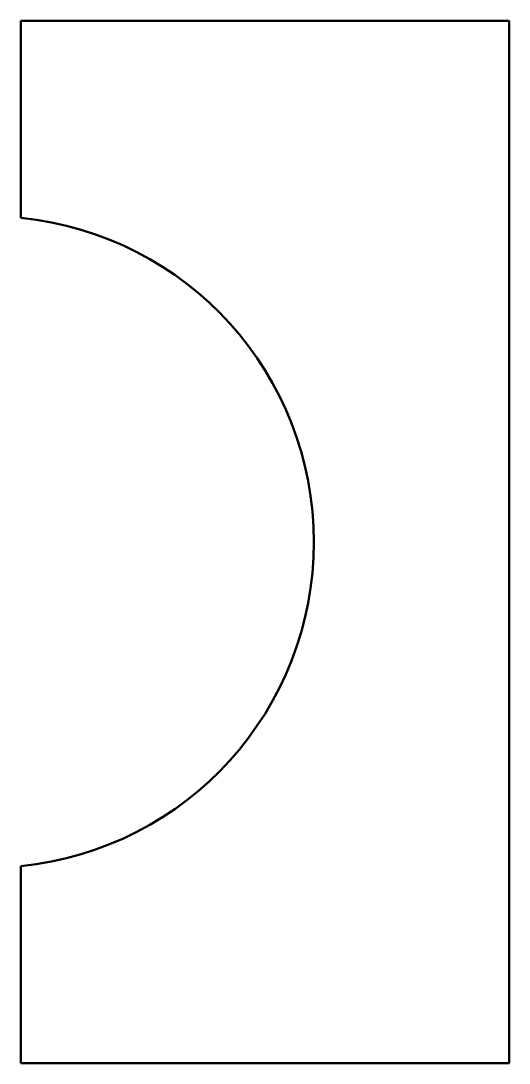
# Model space of a CAD drawing. Header units: inches. Extents: x 0 to 15, y 0 to 32.
import ezdxf

# ---------------------------------------------------------------- set-up
doc = ezdxf.new("R2010")
doc.units = ezdxf.units.IN
doc.header["$MEASUREMENT"] = 0
doc.layers.add('Visible (ISO)', color=7, linetype='Continuous', lineweight=50)

# ---------------------------------------------------------------- blocks, each defined once
blk = doc.blocks.new('2DOF-150-17-LEVI-01_Leva_L')
at = {"layer": 'Visible (ISO)'}
for p, q in [((-7.498, 16), (-7.498, 13.6)), ((7.5, 16), (-7.498, 16)), ((7.5, 13.6), (7.5, 16)), ((-7.498, 10.4), (-7.498, 13.6)), ((7.5, 13.6), (7.5, 10.4)), ((-7.498, 10.4), (-7.498, 9.95)), ((7.5, -10.4), (7.5, 10.4)), ((-7.5, -9.95), (-7.5, -10.4)), ((-7.5, -13.6), (-7.5, -10.4)), ((7.5, -10.4), (7.5, -13.6)), ((-7.5, -13.6), (-7.5, -16)), ((7.5, -16), (7.5, -13.6)), ((-7.5, -16), (7.5, -16))]:
    blk.add_line(p, q, dxfattribs=at)
at = {"layer": 'Visible (ISO)', "extrusion": (0, 0, -1)}
blk.add_arc((8.498, 0), 10, 95.7392, 264.272, dxfattribs=at)

msp = doc.modelspace()

# ---------------------------------------------------------------- block references
msp.add_blockref('2DOF-150-17-LEVI-01_Leva_L', (7.5, 16))

doc.saveas('drawing.dxf')
